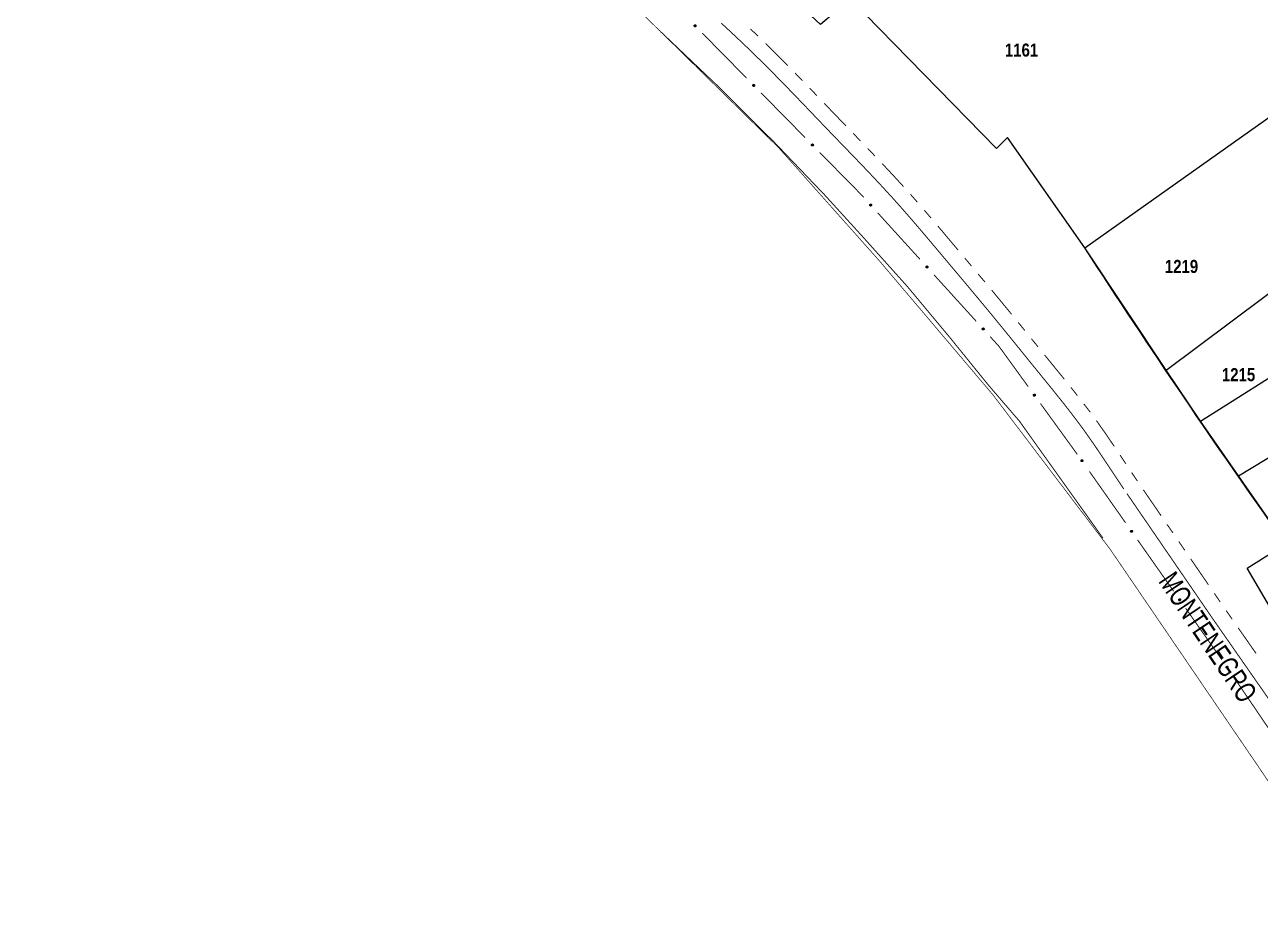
# Model space of a CAD drawing. Extents: x 203591 to 208218, y 4854879 to 4857795.
# Drawn here: x 204251.3 to 204487.6, y 4855415.9 to 4855585.4 of the extents above; entities that cross this region are included whole.
import ezdxf
from ezdxf.enums import TextEntityAlignment as Align

# ---------------------------------------------------------------- set-up
doc = ezdxf.new("R2010")
doc.units = 0
doc.header["$LTSCALE"] = 1.5
doc.header["$MEASUREMENT"] = 0
doc.linetypes.add('TRACO_05', pattern=[11, 7, -1, 0.5, -1, 0.5, -1])
for name, color, linetype in [('CD-MALHA-LOTES', 40, 'CONTINUOUS'), ('HD-VALAS-DRENOS', 170, 'CONTINUOUS'), ('LM-LIM-SETOR-FISCAL', 7, 'CONTINUOUS'), ('RU-QUADRAS', 210, 'CONTINUOUS'), ('SV-EIXO-ROD-ESTR', 7, 'CONTINUOUS'), ('SV-FX-DOM-FED', 20, 'CONTINUOUS'), ('SV-ROD-ESTADUAIS', 20, 'CONTINUOUS'), ('SV-TXT-ROD-EST', 20, 'CONTINUOUS'), ('Th_NmrPorta', 7, 'CONTINUOUS')]:
    doc.layers.add(name, color=color, linetype=linetype)
doc.styles.add('ARIAL', font='ARIAL.TTF')
doc.styles.get("Standard").update_dxf_attribs({"font": 'swisscbo.ttf'})
doc.linetypes.add('Limite', pattern='A,20,-3,[130,ltypeshp.shx,S=6.35,R=0,X=0,Y=0],-3,20', length=46)

msp = doc.modelspace()

# ---------------------------------------------------------------- linework, layer by layer
at = {"layer": 'CD-MALHA-LOTES', "linetype": 'Continuous', "flags": 128}
for points in [[(204454.05, 4855542.74), (204525.15, 4855593.13)], [(204454.05, 4855542.74), (204439.3, 4855563.81), (204437.19, 4855561.7), (204409.28, 4855590.32)], [(204469.63, 4855519.36), (204507.23, 4855547.44)], [(204469.63, 4855519.36), (204454.05, 4855542.74)], [(204476.17, 4855509.55), (204515.32, 4855534.31)], [(204483.44, 4855499.12), (204522.38, 4855522.66)], [(204476.17, 4855509.55), (204469.63, 4855519.36)], [(204483.44, 4855499.12), (204476.17, 4855509.55)], [(204492.52, 4855486.1), (204483.44, 4855499.12)], [(204491.62, 4855470.4), (204485.12, 4855481.46), (204492.52, 4855486.1)]]:
    msp.add_lwpolyline(points, dxfattribs=at)
at = {"layer": 'HD-VALAS-DRENOS', "linetype": 'TRACO_05', "const_width": 0.18, "flags": 128}
msp.add_lwpolyline([(204457.54, 4855487.21), (204441.55, 4855509.6), (204435.62, 4855516.48), (204428.13, 4855525.73), (204420.11, 4855535.34), (204411.52, 4855544.91), (204404.27, 4855552.86), (204394.73, 4855562.84), (204384.02, 4855573.5), (204373.14, 4855583.85), (204372.912828, 4855584.054326)], dxfattribs=at)
at = {"layer": 'LM-LIM-SETOR-FISCAL', "linetype": 'Limite', "ltscale": 0.1, "const_width": 0.13, "flags": 128}
msp.add_lwpolyline([(205796.415, 4856248.315), (205682.51, 4856182.65), (205659.3, 4856170.51), (205621.44, 4856158.01), (205507.35, 4856123.37), (205407.36, 4856092.31), (205394.74, 4856089.5), (205362.25, 4856082.61), (205354.69, 4856080.34), (205337.55, 4856076.77), (205289.87, 4856073.56), (205229.36, 4856070.3), (205219.27, 4856069.56), (205147.92, 4856065.7), (205113.32, 4856064.4), (205090.92, 4856063.16), (205009.9, 4856058.92), (204851.88, 4856050.7), (204687.08, 4856042.13), (204637.14, 4856038.78), (204603.03, 4856036.66), (204553.89, 4856035.32), (204520.66, 4856035.13), (204502.57, 4856037.61), (204484.57, 4856041.23), (204412.67, 4856060.75), (204330.68, 4856083.79), (204299.16, 4856093.11), (204270.41, 4856101.78), (204253.26, 4856107.22), (204244.69, 4856110.17), (204218.41, 4856111.79), (204202.69, 4856112.17), (204189.55, 4856111.98), (204142.89, 4856109.12), (204035.38, 4856102.27), (203993.42, 4856098.93), (203985.94, 4856098.57), (203969, 4856097.51), (203907.01, 4856092.75), (203828.45, 4856087.6), (203806.83, 4856085.89), (203745.43, 4856081.58), (203724.99, 4856080.15), (203677.22, 4856076.56), (203633.71, 4856071.22), (203591.04, 4856063.51), (203660.37, 4856023.03), (203705.27, 4855996.41), (203743.77, 4855973.31), (203818.31, 4855928.72), (203887.09, 4855887.86), (203952.66, 4855848.85), (204025, 4855805.96), (204088.2, 4855766.95), (204107.49, 4855755.62), (204177.8, 4855715.26), (204283.05, 4855651.55), (204316.3, 4855629.3), (204344.05, 4855608.74), (204359.413431, 4855596.133587), (204366.73, 4855590.13), (204395.58, 4855561.78), (204414.87, 4855540.12), (204436.53, 4855514.57), (204458.95, 4855485.04), (204486.36, 4855444.86), (204505.82, 4855416.26), (204534.16, 4855377.59), (204568.85, 4855328.27), (204604.98, 4855276.24), (204637.1, 4855229.79), (204661.77, 4855193.9), (204679.77, 4855167.91), (204703.32, 4855133.45), (204736.81, 4855084.64), (204752.67, 4855062.31), (204783.23, 4855019.37), (204803.12, 4854991.18), (204834.249649, 4854948.199642), (204845.64, 4854959.83), (204876.75, 4854964.71), (204914.35, 4854970.84), (204996.87, 4854983.31), (205090.66, 4854997.71), (205105.98, 4854999.94), (205187.94, 4855012.05), (205245.94, 4855021.11), (205272.68, 4855025.85), (205289.82, 4855028.52), (205353.63, 4855038.1), (205379.87, 4855044.32), (205380.17, 4855053.59), (205399.55, 4855054.95), (205426.54, 4855056.03), (205437.99, 4855056.62), (205499.63, 4855060.67), (205539.31, 4855063.19), (205567.09, 4855064.98), (205582.41, 4855066.09), (205635.91, 4855070), (205692.95, 4855073.42), (205739.37, 4855076.32), (205755.85, 4855076.88), (205779.09, 4855078.91), (205796.39, 4855080.33), (205832.27, 4855082.2), (205855.36, 4855083.58), (205884.96, 4855084.97), (205904.85, 4855085.43), (205945.85, 4855088.06), (205975.45, 4855089.94), (205990.04, 4855090.61), (206010.45, 4855091.62), (206021.42, 4855091.93), (206022.38, 4855094.63), (206023.19, 4855099.07), (206023.73, 4855105.32), (206023.73, 4855114.57), (206023.61, 4855122.77), (206023.73, 4855128.91), (206023.31, 4855148.74), (206059.09, 4855155.08), (206090.43, 4855139.24), (206138.56, 4855111.07), (206178.75, 4855088.19), (206206.79, 4855072.52), (206222.46, 4855062.86), (206230.38, 4855057.64), (206237.19, 4855052.51), (206245.02, 4855046.96), (206277.61, 4855028.92), (206315.11, 4855009.06), (206322.43, 4855004.94), (206334.61, 4854998.15), (206344.05, 4854991.94), (206370.01, 4854978.16), (206377.13, 4854974.52), (206383.62, 4854970.88), (206391.86, 4854965.97), (206400.96, 4854960.99), (206409.67, 4854956.24), (206418.06, 4854951.81), (206428.03, 4854946.58), (206436.74, 4854941.99), (206446.39, 4854936.45), (206454.94, 4854931.86), (206463.33, 4854927.27), (206473.94, 4854921.41), (206483.44, 4854916.66), (206493.49, 4854911.28), (206502.2, 4854906.53), (206509.16, 4854902.73), (206517.55, 4854899.17), (206528.48, 4854896), (206549.69, 4854889.67), (206564.41, 4854883.97), (206567.2, 4854879.08), (206570.83, 4854883.26), (206576.05, 4854891.17), (206582.86, 4854902.57), (206588.24, 4854910.17), (206594.1, 4854919.67), (206601.38, 4854929.09), (206611.99, 4854937.95), (206625.76, 4854949.98), (206640.32, 4854965.18), (206646.34, 4854973.73), (206650.93, 4854980.7), (206656.31, 4854989.4), (206659.8, 4854993.84), (206666.37, 4855000.56), (206674.91, 4855008.32), (206682.51, 4855016.24), (206687.1, 4855021.3), (206689.8, 4855026.21), (206695.97, 4855035.87), (206702.46, 4855046.95), (206709.74, 4855060.01), (206715.44, 4855068.88), (206721.77, 4855075.21), (206727.79, 4855082.65), (206732.22, 4855088.66), (206736.5, 4855097.05), (206739.58, 4855106.79), (206740.85, 4855116.29), (206741.17, 4855125.63), (206741.64, 4855134.02), (206741.17, 4855142.09), (206742.12, 4855150.72), (206742.75, 4855160.06), (206742.43, 4855173.36), (206743.07, 4855183.81), (206745.76, 4855192.36), (206748.45, 4855197.74), (206758.11, 4855205.5), (206768.24, 4855208.82), (206775.2, 4855210.56), (206778.84, 4855212.3), (206783.44, 4855216.26), (206786.6, 4855221.64), (206789.29, 4855225.29), (206792.14, 4855229.4), (206795.63, 4855232.73), (206801.01, 4855234.47), (206808.45, 4855236.21), (206816.52, 4855237.63), (206822.22, 4855240.17), (206827.6, 4855242.54), (206831.4, 4855244.28), (206836.63, 4855244.44), (206839.95, 4855243.97), (206842.19, 4855243.65), (206845.62, 4855240.46), (206849.62, 4855235.99), (206854.58, 4855232.12), (206859.64, 4855229.78), (206864.76, 4855227.39), (206870.2, 4855225.04), (206874.73, 4855222.3), (206878.92, 4855219.29), (206882.98, 4855215.83), (206887.98, 4855212.7), (206893.95, 4855209.85), (206900.29, 4855207.85), (206907.15, 4855206.19), (206913.73, 4855205.04), (206920.81, 4855203.6), (206927.56, 4855201.94), (206933.6, 4855200.48), (206939.89, 4855199.17), (206945.67, 4855197.5), (206951.88, 4855196.77), (206955.646692, 4855197.169441), (206957.306662, 4855197.34315), (206961.862616, 4855199.664984), (206966.527907, 4855198.429918), (206972.051755, 4855197.762708), (206977.408644, 4855196.392723), (206983.226231, 4855195.866614), (206988.517313, 4855195.575902), (206994.381656, 4855194.986132), (206999.439545, 4855194.39722), (207005.614593, 4855193.621657), (207012.363297, 4855193.601324), (207017.572169, 4855195.36525), (207023.03395, 4855199.405412), (207027.732957, 4855202.047994), (207032.274552, 4855204.906141), (207036.833943, 4855207.976499), (207041.709791, 4855210.664404), (207047.645836, 4855212.460922), (207053.627362, 4855214.050921), (207060.025663, 4855216.416757), (207065.622577, 4855219.182648), (207071.297192, 4855222.28006), (207076.000549, 4855226.442043), (207079.81713, 4855231.025691), (207081.103271, 4855236.760794), (207082.59759, 4855241.307754), (207088.023389, 4855243.939561), (207090.578395, 4855249.590665), (207089.808985, 4855256.17649), (207088.296416, 4855261.394437), (207091.682817, 4855264.782116), (207096.437455, 4855266.14688), (207101.10609, 4855269.633922), (207105.023599, 4855274.180832), (207109.741577, 4855275.556417), (207115.560457, 4855275.105675), (207120.834136, 4855274.222138), (207125.843848, 4855273.366924), (207131.736831, 4855271.630579), (207137.125757, 4855270.101991), (207140.28442, 4855270.079902), (207149.515925, 4855272.920652), (207159.750695, 4855279.150512), (207168.205506, 4855287.160332), (207178.440276, 4855293.835183), (207190.455007, 4855299.175063), (207198.909818, 4855306.294903), (207210.479558, 4855312.524764), (207226.054209, 4855320.312089), (207238.95892, 4855331.88183), (207248.7487, 4855350.571411), (207250.973651, 4855379.940753), (207256.758521, 4855404.860194), (207263.433371, 4855423.994765), (207271.888182, 4855446.689256), (207282.567942, 4855472.943668), (207294.805168, 4855494.970674), (207326.84445, 4855524.340016), (207365.558582, 4855558.159258), (207387.072345, 4855586.866424), (207407.157013, 4855615.155159), (207422.962295, 4855638.924947), (207434.532036, 4855666.069339), (207438.091956, 4855689.65381), (207436.311996, 4855734.152813), (207437.646966, 4855776.64936), (207435.867006, 4855804.683732), (207437.201976, 4855838.502973), (207442.986846, 4855862.087445), (207450.106687, 4855888.786846), (207460.341457, 4855908.811397), (207484.893222, 4855935.842551), (207514.888754, 4855951.474025), (207555.868566, 4855955.698748), (207618.394465, 4855944.291996), (207657.684388, 4855935.842551), (207679.230475, 4855930.772883), (207701.081061, 4855927.500978), (207727.335472, 4855933.285849), (207757.594794, 4855943.075629), (207797.198906, 4855948.41551), (207840.362939, 4855943.520619), (207880.857031, 4855931.060899), (207908.46854, 4855922.081144), (207928.081857, 4855916.750273), (207978.978222, 4855907.32502), (207988.919986, 4855905.773418), (208022.363859, 4855902.136547), (208058.853041, 4855901.246567), (208090.002343, 4855903.026527), (208114.955167, 4855908.683361), (208130.682304, 4855913.813432), (208161.847626, 4855928.407512), (208188.891822, 4855948.61949), (208218.286591, 4855981.057933), (208187.445907, 4855991.449903), (208165.321069, 4856010.222493), (208159.224361, 4856022.94), (208156.58974, 4856039.12589), (208148.685879, 4856065.472094), (208141.72335, 4856085.385589), (208131.121743, 4856100.600365), (208114.978287, 4856123.563692), (208106.091421, 4856139.449948), (208093.205298, 4856162.116022), (208084.73682, 4856199.326829), (208076.797221, 4856229.27502), (208073.616124, 4856257.1496), (208067.838157, 4856284.431712), (208065.021572, 4856320.096316), (208063.518292, 4856367.226456), (208062.416051, 4856397.165935), (208051.054374, 4856419.94066), (208041.168955, 4856425.250761), (208034.147983, 4856457.455812), (208021.67975, 4856492.348298), (208031.159526, 4856541.689942), (208020.976111, 4856586.808408), (208019.467809, 4856600.268866), (208028.327718, 4856624.553543), (208027.926294, 4856671.90573), (208026.162133, 4856750.628679), (208030.440265, 4856795.701991), (208034.406877, 4856848.418794), (208036.125381, 4856871.257936), (208022.299519, 4856927.922659), (208010.560024, 4856953.886397), (208008.303255, 4856989.771934), (207999.795743, 4857038.357717), (207992.204293, 4857055.360826), (207973.187812, 4857100.767903), (207964.482023, 4857136.653753), (207955.32649, 4857174.790688), (207947.06, 4857205.66), (207936.24, 4857242.09), (207927.67, 4857273.58), (207918.98, 4857320.37), (207891.61, 4857379.79), (207864.78, 4857442.58), (207832.53, 4857508.13), (207814.62, 4857556.12), (207809.96, 4857575.68), (207785.03, 4857617.04), (207772.89, 4857638.07), (207748.63, 4857685.56), (207726.14, 4857726.05), (207670.54, 4857791.94), (207637.716929, 4857752.579866), (207327.499503, 4857249.046871), (207320.676618, 4857251.493261), (207314.080136, 4857253.877844), (207301.63279, 4857226.347664), (207278.712679, 4857178.433894), (207276.5774, 4857174.787641), (207262.892453, 4857152.57806), (207252.462304, 4857134.399802), (207240.885989, 4857115.917861), (207229.906692, 4857098.269253), (207214.91377, 4857077.033986), (207202.397592, 4857060.643753), (207187.795384, 4857042.763498), (207183.851205, 4857038.068132), (207172.84771, 4857025.964287), (207149.87276, 4857002.228535), (207122.979462, 4856978.24558), (207115.279823, 4856971.792429), (207096.554824, 4856956.721089), (207093.179038, 4856954.256239), (207063.969674, 4856931.265115), (207039.009706, 4856911.05036), (207002.55255, 4856880.952023), (206995.622513, 4856875.427191), (206955.697742, 4856843.197587), (206925.76, 4856819.17), (206889.95, 4856790.29), (206863.87, 4856769.12), (206847.05, 4856755.62), (206812.934473, 4856729.478313), (206791.2, 4856713), (206771.48, 4856697.98), (206751.62, 4856684.07), (206724.81, 4856665.42), (206695.34, 4856644.45), (206670.42, 4856628.03), (206663.08, 4856623.07), (206633.21, 4856602.21), (206600.85, 4856580.16), (206591.4, 4856573.83), (206573.31, 4856561.53), (206563.13, 4856555.38), (206553.22, 4856549.54), (206544.9, 4856545.03), (206536.19, 4856541.04), (206524.84, 4856536.19), (206513.22, 4856531.58), (206498.3, 4856526.31), (206481.81, 4856521.39), (206460.98, 4856515.61), (206436.55, 4856509.25), (206404.85, 4856501.32), (206376.503498, 4856494.172169), (206338.854515, 4856484.264542), (206332.61, 4856481.61), (206321.41, 4856478.45), (206309.98, 4856474.91), (206297.27, 4856470.73), (206283.09, 4856465.93), (206265.98, 4856460.4), (206237.37, 4856450.17), (206227.79, 4856446.64), (206207.64, 4856438.98), (206187.88, 4856431.02), (206170.1, 4856423.58), (206145.59, 4856412.49), (206123.09, 4856402.3), (206095.56, 4856389.84), (206084.72388, 4856385.188271), (206064.4, 4856375.95), (206043.92, 4856366.69), (206002.95, 4856348.23), (205973.98, 4856334.81), (205918.83, 4856309.59), (205889.94, 4856296.39), (205871.28, 4856287.81), (205863.09, 4856283.51), (205834.67, 4856269.04), (205796.415, 4856248.315)], dxfattribs=at)
at = {"layer": 'RU-QUADRAS', "color": 6, "linetype": 'Continuous'}
msp.add_lwpolyline([(204491.62, 4855470.4), (204485.12, 4855481.46), (204492.52, 4855486.1, -0.010500238), (204454.05, 4855542.74), (204439.3, 4855563.81), (204437.19, 4855561.7), (204409.28, 4855590.32), (204403.48, 4855585.4), (204362.14, 4855624.03), (204357.39, 4855619.11), (204322.46, 4855650.71), (204310.34, 4855660.2), (204335.62, 4855709.18), (204334.39, 4855715.33), (204456.15, 4855729.02), (204460.54, 4855709.88), (204472.13, 4855680.56), (204525.15, 4855593.13, -0.0253272203)], format="xyb", dxfattribs=at)
at = {"layer": 'SV-EIXO-ROD-ESTR', "flags": 128}
for points in [[(204379.539814, 4855584.989656), (204379.490907, 4855584.989343), (204379.448809, 4855584.999075), (204379.416034, 4855585.017298), (204379.391271, 4855585.040953), (204379.368662, 4855585.068007), (204379.351885, 4855585.100311), (204379.341207, 4855585.140291), (204379.340549, 4855585.189349), (204379.353353, 4855585.231819), (204379.369499, 4855585.264907), (204379.392679, 4855585.292149), (204379.419328, 4855585.313672), (204379.45346, 4855585.329989), (204379.494081, 4855585.340415), (204379.543428, 4855585.339882), (204379.584633, 4855585.330058), (204379.615872, 4855585.3116), (204379.643112, 4855585.288124), (204379.665863, 4855585.260227), (204379.682148, 4855585.228421), (204379.692571, 4855585.187504), (204379.691401, 4855585.138806), (204379.682072, 4855585.097596), (204379.664057, 4855585.066106), (204379.64034, 4855585.039809), (204379.613482, 4855585.016803), (204379.58171, 4855584.998586), (204379.539814, 4855584.989656)], [(204390.76524, 4855573.588348), (204390.716332, 4855573.588035), (204390.674235, 4855573.597767), (204390.64146, 4855573.61599), (204390.616696, 4855573.639645), (204390.594087, 4855573.666699), (204390.577311, 4855573.699004), (204390.566633, 4855573.738983), (204390.565975, 4855573.788041), (204390.578779, 4855573.830511), (204390.594925, 4855573.863599), (204390.618104, 4855573.890841), (204390.644753, 4855573.912364), (204390.678886, 4855573.928681), (204390.719507, 4855573.939107), (204390.768853, 4855573.938575), (204390.810059, 4855573.92875), (204390.841298, 4855573.910292), (204390.868538, 4855573.886816), (204390.891288, 4855573.85892), (204390.907574, 4855573.827114), (204390.917997, 4855573.786196), (204390.916826, 4855573.737498), (204390.907497, 4855573.696288), (204390.889482, 4855573.664799), (204390.865766, 4855573.638501), (204390.838907, 4855573.615495), (204390.807136, 4855573.597279), (204390.76524, 4855573.588348)], [(204401.990665, 4855562.18704), (204401.941758, 4855562.186727), (204401.89966, 4855562.196459), (204401.866885, 4855562.214682), (204401.842122, 4855562.238337), (204401.819513, 4855562.265391), (204401.802736, 4855562.297696), (204401.792058, 4855562.337675), (204401.7914, 4855562.386733), (204401.804204, 4855562.429203), (204401.82035, 4855562.462291), (204401.84353, 4855562.489534), (204401.870179, 4855562.511056), (204401.904312, 4855562.527373), (204401.944932, 4855562.537799), (204401.994279, 4855562.537267), (204402.035484, 4855562.527443), (204402.066723, 4855562.508984), (204402.093963, 4855562.485508), (204402.116714, 4855562.457612), (204402.132999, 4855562.425806), (204402.143423, 4855562.384888), (204402.142252, 4855562.33619), (204402.132923, 4855562.294981), (204402.114908, 4855562.263491), (204402.091192, 4855562.237193), (204402.064333, 4855562.214187), (204402.032561, 4855562.195971), (204401.990665, 4855562.18704)], [(204413.126957, 4855550.707497), (204413.078077, 4855550.709145), (204413.036403, 4855550.720556), (204413.004384, 4855550.740078), (204412.980589, 4855550.764706), (204412.959082, 4855550.792644), (204412.943614, 4855550.825595), (204412.934546, 4855550.86597), (204412.935855, 4855550.915015), (204412.95035, 4855550.956938), (204412.967809, 4855550.989353), (204412.992062, 4855551.015644), (204413.019552, 4855551.036082), (204413.054311, 4855551.051018), (204413.095317, 4855551.059807), (204413.144602, 4855551.057298), (204413.185381, 4855551.04583), (204413.215855, 4855551.026135), (204413.242133, 4855551.001586), (204413.263747, 4855550.9728), (204413.278745, 4855550.940367), (204413.28752, 4855550.899065), (204413.284399, 4855550.850453), (204413.273426, 4855550.80965), (204413.254164, 4855550.778908), (204413.229413, 4855550.753582), (204413.201653, 4855550.73167), (204413.169178, 4855550.714742), (204413.126957, 4855550.707497)], [(204423.886481, 4855538.86551), (204423.8376, 4855538.867158), (204423.795926, 4855538.878569), (204423.763908, 4855538.898091), (204423.740112, 4855538.922719), (204423.718606, 4855538.950657), (204423.703137, 4855538.983608), (204423.69407, 4855539.023983), (204423.695378, 4855539.073028), (204423.709874, 4855539.114951), (204423.727333, 4855539.147366), (204423.751585, 4855539.173657), (204423.779076, 4855539.194095), (204423.813835, 4855539.209031), (204423.854841, 4855539.21782), (204423.904126, 4855539.215311), (204423.944905, 4855539.203843), (204423.975379, 4855539.184148), (204424.001656, 4855539.159599), (204424.023271, 4855539.130813), (204424.038269, 4855539.09838), (204424.047044, 4855539.057078), (204424.043923, 4855539.008466), (204424.03295, 4855538.967663), (204424.013687, 4855538.936921), (204423.988936, 4855538.911595), (204423.961177, 4855538.889683), (204423.928701, 4855538.872755), (204423.886481, 4855538.86551)], [(204434.646004, 4855527.023523), (204434.597124, 4855527.025171), (204434.55545, 4855527.036582), (204434.523431, 4855527.056104), (204434.499636, 4855527.080732), (204434.478129, 4855527.10867), (204434.462661, 4855527.141621), (204434.453593, 4855527.181996), (204434.454902, 4855527.231042), (204434.469397, 4855527.272964), (204434.486856, 4855527.305379), (204434.511109, 4855527.33167), (204434.538599, 4855527.352108), (204434.573358, 4855527.367044), (204434.614364, 4855527.375833), (204434.663649, 4855527.373324), (204434.704428, 4855527.361857), (204434.734902, 4855527.342161), (204434.76118, 4855527.317612), (204434.782794, 4855527.288827), (204434.797792, 4855527.256394), (204434.806567, 4855527.215091), (204434.803446, 4855527.166479), (204434.792473, 4855527.125677), (204434.773211, 4855527.094934), (204434.74846, 4855527.069608), (204434.7207, 4855527.047696), (204434.688225, 4855527.030768), (204434.646004, 4855527.023523)], [(204444.405188, 4855514.383956), (204444.356783, 4855514.390958), (204444.316614, 4855514.406874), (204444.286931, 4855514.429791), (204444.265982, 4855514.456882), (204444.247672, 4855514.487012), (204444.235913, 4855514.521462), (204444.231331, 4855514.562588), (204444.238014, 4855514.611194), (204444.257023, 4855514.651272), (204444.277935, 4855514.681575), (204444.304926, 4855514.705046), (204444.334493, 4855514.722343), (204444.370682, 4855514.733374), (204444.412404, 4855514.73761), (204444.461117, 4855514.729707), (204444.500391, 4855514.713833), (204444.528519, 4855514.690912), (204444.551944, 4855514.663627), (204444.570268, 4855514.632643), (204444.581616, 4855514.59876), (204444.585805, 4855514.556744), (204444.577368, 4855514.508769), (204444.561983, 4855514.469417), (204444.539463, 4855514.440974), (204444.512082, 4855514.418517), (204444.482086, 4855514.399785), (204444.447948, 4855514.386523), (204444.405188, 4855514.383956)], [(204453.505261, 4855501.83906), (204453.456856, 4855501.846062), (204453.416687, 4855501.861978), (204453.387004, 4855501.884895), (204453.366055, 4855501.911987), (204453.347745, 4855501.942116), (204453.335986, 4855501.976566), (204453.331404, 4855502.017692), (204453.338088, 4855502.066298), (204453.357096, 4855502.106376), (204453.378008, 4855502.136679), (204453.404999, 4855502.16015), (204453.434566, 4855502.177447), (204453.470755, 4855502.188478), (204453.512478, 4855502.192714), (204453.56119, 4855502.184811), (204453.600464, 4855502.168937), (204453.628592, 4855502.146016), (204453.652017, 4855502.118731), (204453.670341, 4855502.087748), (204453.681689, 4855502.053865), (204453.685878, 4855502.011849), (204453.677441, 4855501.963873), (204453.662056, 4855501.924521), (204453.639536, 4855501.896078), (204453.612155, 4855501.873621), (204453.582159, 4855501.854889), (204453.548021, 4855501.841627), (204453.505261, 4855501.83906)], [(204462.996665, 4855488.341681), (204462.948367, 4855488.349387), (204462.908434, 4855488.365887), (204462.879088, 4855488.389234), (204462.858536, 4855488.416628), (204462.840666, 4855488.447021), (204462.829411, 4855488.481638), (204462.825429, 4855488.522827), (204462.83282, 4855488.57133), (204462.852411, 4855488.611127), (204462.873761, 4855488.641122), (204462.901092, 4855488.664197), (204462.930908, 4855488.681062), (204462.967253, 4855488.691564), (204463.009033, 4855488.695192), (204463.057625, 4855488.68658), (204463.096664, 4855488.670136), (204463.124455, 4855488.646807), (204463.147479, 4855488.619184), (204463.165351, 4855488.587937), (204463.176204, 4855488.553892), (204463.17978, 4855488.511819), (204463.170645, 4855488.463972), (204463.154688, 4855488.424848), (204463.131756, 4855488.396736), (204463.104051, 4855488.374681), (204463.073785, 4855488.356388), (204463.039458, 4855488.343624), (204462.996665, 4855488.341681)], [(204472.201849, 4855475.254871), (204472.153552, 4855475.262578), (204472.113618, 4855475.279077), (204472.084273, 4855475.302425), (204472.063721, 4855475.329819), (204472.045851, 4855475.360212), (204472.034596, 4855475.394829), (204472.030614, 4855475.436018), (204472.038004, 4855475.484521), (204472.057595, 4855475.524318), (204472.078946, 4855475.554313), (204472.106276, 4855475.577388), (204472.136092, 4855475.594253), (204472.172438, 4855475.604755), (204472.214218, 4855475.608383), (204472.26281, 4855475.599771), (204472.301848, 4855475.583327), (204472.32964, 4855475.559998), (204472.352664, 4855475.532375), (204472.370536, 4855475.501128), (204472.381388, 4855475.467083), (204472.384965, 4855475.42501), (204472.37583, 4855475.377163), (204472.359873, 4855475.338039), (204472.336941, 4855475.309927), (204472.309236, 4855475.287872), (204472.27897, 4855475.269578), (204472.244642, 4855475.256815), (204472.201849, 4855475.254871)], [(204481.272625, 4855462.359148), (204481.224328, 4855462.366855), (204481.184394, 4855462.383354), (204481.155049, 4855462.406702), (204481.134497, 4855462.434095), (204481.116627, 4855462.464488), (204481.105372, 4855462.499106), (204481.10139, 4855462.540294), (204481.10878, 4855462.588797), (204481.128371, 4855462.628595), (204481.149722, 4855462.658589), (204481.177052, 4855462.681665), (204481.206868, 4855462.698529), (204481.243214, 4855462.709032), (204481.284994, 4855462.712659), (204481.333586, 4855462.704047), (204481.372624, 4855462.687603), (204481.400416, 4855462.664275), (204481.42344, 4855462.636652), (204481.441311, 4855462.605404), (204481.452164, 4855462.57136), (204481.455741, 4855462.529287), (204481.446606, 4855462.481439), (204481.430649, 4855462.442316), (204481.407717, 4855462.414204), (204481.380012, 4855462.392149), (204481.349746, 4855462.373855), (204481.315418, 4855462.361092), (204481.272625, 4855462.359148)]]:
    msp.add_lwpolyline(points, close=True, dxfattribs=at)
for points in [[(204379.58171, 4855584.998586), (204379.340549, 4855585.189349)], [(204379.539814, 4855584.989656), (204379.341207, 4855585.140291)], [(204379.561454, 4855584.995982), (204379.344691, 4855585.163628)], [(204379.594378, 4855585.011164), (204379.349853, 4855585.207008)], [(204379.490907, 4855584.989343), (204379.351885, 4855585.100311)], [(204379.513167, 4855584.990568), (204379.352035, 4855585.115327)], [(204379.613482, 4855585.016803), (204379.353353, 4855585.231819)], [(204379.623473, 4855585.030236), (204379.363646, 4855585.243567)], [(204379.466885, 4855584.994787), (204379.367187, 4855585.078543)], [(204379.448809, 4855584.999075), (204379.368662, 4855585.068007)], [(204379.64034, 4855585.039809), (204379.369499, 4855585.264907)], [(204379.650683, 4855585.055112), (204379.384185, 4855585.279108)], [(204379.664057, 4855585.066106), (204379.392679, 4855585.292149)], [(204379.671177, 4855585.084864), (204379.408478, 4855585.301112)], [(204379.682072, 4855585.097596), (204379.419328, 4855585.313672)], [(204379.685927, 4855585.12045), (204379.44046, 4855585.319196)], [(204379.691401, 4855585.138806), (204379.45346, 4855585.329989)], [(204379.688202, 4855585.164818), (204379.476271, 4855585.333391)], [(204379.692571, 4855585.187504), (204379.494081, 4855585.340415)], [(204379.681801, 4855585.210217), (204379.524528, 4855585.334946)], [(204379.682148, 4855585.228421), (204379.543428, 4855585.339882)], [(204379.670508, 4855585.246971), (204379.56888, 4855585.330742)], [(204379.665863, 4855585.260227), (204379.584633, 4855585.330058)], [(204390.807136, 4855573.597279), (204390.565975, 4855573.788041)], [(204390.76524, 4855573.588348), (204390.566633, 4855573.738983)], [(204390.786879, 4855573.594674), (204390.570117, 4855573.76232)], [(204390.819804, 4855573.609856), (204390.575279, 4855573.8057)], [(204390.716332, 4855573.588035), (204390.577311, 4855573.699004)], [(204390.738593, 4855573.58926), (204390.577461, 4855573.714019)], [(204390.838907, 4855573.615495), (204390.578779, 4855573.830511)], [(204390.848899, 4855573.628928), (204390.589071, 4855573.842259)], [(204390.692311, 4855573.593479), (204390.592613, 4855573.677235)], [(204390.674235, 4855573.597767), (204390.594087, 4855573.666699)], [(204390.865766, 4855573.638501), (204390.594925, 4855573.863599)], [(204390.876109, 4855573.653804), (204390.60961, 4855573.877801)], [(204390.889482, 4855573.664799), (204390.618104, 4855573.890841)], [(204390.896603, 4855573.683556), (204390.633904, 4855573.899804)], [(204390.907497, 4855573.696288), (204390.644753, 4855573.912364)], [(204390.911353, 4855573.719142), (204390.665886, 4855573.917889)], [(204390.916826, 4855573.737498), (204390.678886, 4855573.928681)], [(204390.913628, 4855573.76351), (204390.701697, 4855573.932084)], [(204390.917997, 4855573.786196), (204390.719507, 4855573.939107)], [(204390.907226, 4855573.80891), (204390.749954, 4855573.933638)], [(204390.907574, 4855573.827114), (204390.768853, 4855573.938575)], [(204390.895933, 4855573.845663), (204390.794306, 4855573.929434)], [(204390.891288, 4855573.85892), (204390.810059, 4855573.92875)], [(204402.032561, 4855562.195971), (204401.7914, 4855562.386733)], [(204401.990665, 4855562.18704), (204401.792058, 4855562.337675)], [(204402.012305, 4855562.193366), (204401.795542, 4855562.361013)], [(204402.045229, 4855562.208549), (204401.800704, 4855562.404393)], [(204401.941758, 4855562.186727), (204401.802736, 4855562.297696)], [(204401.964018, 4855562.187952), (204401.802886, 4855562.312711)], [(204402.064333, 4855562.214187), (204401.804204, 4855562.429203)], [(204402.074324, 4855562.22762), (204401.814497, 4855562.440951)], [(204401.917736, 4855562.192172), (204401.818038, 4855562.275927)], [(204401.89966, 4855562.196459), (204401.819513, 4855562.265391)], [(204402.091192, 4855562.237193), (204401.82035, 4855562.462291)], [(204402.101535, 4855562.252496), (204401.835036, 4855562.476493)], [(204402.114908, 4855562.263491), (204401.84353, 4855562.489534)], [(204402.122029, 4855562.282248), (204401.859329, 4855562.498496)], [(204402.132923, 4855562.294981), (204401.870179, 4855562.511056)], [(204402.136779, 4855562.317835), (204401.891311, 4855562.516581)], [(204402.142252, 4855562.33619), (204401.904312, 4855562.527373)], [(204402.139053, 4855562.362202), (204401.927122, 4855562.530776)], [(204402.143423, 4855562.384888), (204401.944932, 4855562.537799)], [(204402.132652, 4855562.407602), (204401.975379, 4855562.53233)], [(204402.132999, 4855562.425806), (204401.994279, 4855562.537267)], [(204402.121359, 4855562.444355), (204402.019732, 4855562.528126)], [(204402.116714, 4855562.457612), (204402.035484, 4855562.527443)], [(204413.169178, 4855550.714742), (204412.935855, 4855550.915015)], [(204413.148833, 4855550.712951), (204412.938963, 4855550.889149)], [(204413.182339, 4855550.726802), (204412.945859, 4855550.932288)], [(204413.201653, 4855550.73167), (204412.95035, 4855550.956938)], [(204413.212175, 4855550.744692), (204412.961105, 4855550.968264)], [(204413.229413, 4855550.753582), (204412.967809, 4855550.989353)], [(204413.240361, 4855550.768458), (204412.983052, 4855551.002954)], [(204413.254164, 4855550.778908), (204412.992062, 4855551.015644)], [(204413.26203, 4855550.797365), (204413.008208, 4855551.023966)], [(204413.273426, 4855550.80965), (204413.019552, 4855551.036082)], [(204413.278195, 4855550.832332), (204413.040889, 4855551.040755)], [(204413.284399, 4855550.850453), (204413.054311, 4855551.051018)], [(204413.282245, 4855550.876572), (204413.07724, 4855551.053503)], [(204413.28752, 4855550.899065), (204413.095317, 4855551.059807)], [(204413.277668, 4855550.922192), (204413.12552, 4855551.053123)], [(204413.278745, 4855550.940367), (204413.144602, 4855551.057298)], [(204413.267857, 4855550.959369), (204413.169669, 4855551.047145)], [(204413.263747, 4855550.9728), (204413.185381, 4855551.04583)], [(204413.126957, 4855550.707497), (204412.934546, 4855550.86597)], [(204413.078077, 4855550.709145), (204412.943614, 4855550.825595)], [(204413.100368, 4855550.709477), (204412.944365, 4855550.840592)], [(204413.054292, 4855550.715547), (204412.958031, 4855550.803231)], [(204413.036403, 4855550.720556), (204412.959082, 4855550.792644)], [(204423.928701, 4855538.872755), (204423.695378, 4855539.073028)], [(204423.941863, 4855538.884815), (204423.705382, 4855539.090301)], [(204423.961177, 4855538.889683), (204423.709874, 4855539.114951)], [(204423.971699, 4855538.902705), (204423.720629, 4855539.126277)], [(204423.988936, 4855538.911595), (204423.727333, 4855539.147366)], [(204423.999884, 4855538.926471), (204423.742575, 4855539.160967)], [(204424.013687, 4855538.936921), (204423.751585, 4855539.173657)], [(204424.021554, 4855538.955378), (204423.767731, 4855539.18198)], [(204424.03295, 4855538.967663), (204423.779076, 4855539.194095)], [(204424.037718, 4855538.990345), (204423.800412, 4855539.198768)], [(204424.043923, 4855539.008466), (204423.813835, 4855539.209031)], [(204424.041769, 4855539.034585), (204423.836764, 4855539.211516)], [(204424.047044, 4855539.057078), (204423.854841, 4855539.21782)], [(204424.037192, 4855539.080205), (204423.885044, 4855539.211136)], [(204424.038269, 4855539.09838), (204423.904126, 4855539.215311)], [(204424.027381, 4855539.117382), (204423.929192, 4855539.205158)], [(204424.023271, 4855539.130813), (204423.944905, 4855539.203843)], [(204423.886481, 4855538.86551), (204423.69407, 4855539.023983)], [(204423.908356, 4855538.870964), (204423.698486, 4855539.047162)], [(204423.8376, 4855538.867158), (204423.703137, 4855538.983608)], [(204423.859892, 4855538.86749), (204423.703888, 4855538.998605)], [(204423.813816, 4855538.87356), (204423.717555, 4855538.961244)], [(204423.795926, 4855538.878569), (204423.718606, 4855538.950657)], [(204434.7207, 4855527.047696), (204434.469397, 4855527.272964)], [(204434.731222, 4855527.060719), (204434.480152, 4855527.28429)], [(204434.74846, 4855527.069608), (204434.486856, 4855527.305379)], [(204434.759408, 4855527.084484), (204434.502099, 4855527.31898)], [(204434.773211, 4855527.094934), (204434.511109, 4855527.33167)], [(204434.781077, 4855527.113391), (204434.527255, 4855527.339993)], [(204434.792473, 4855527.125677), (204434.538599, 4855527.352108)], [(204434.797242, 4855527.148358), (204434.559936, 4855527.356781)], [(204434.803446, 4855527.166479), (204434.573358, 4855527.367044)], [(204434.801292, 4855527.192598), (204434.596287, 4855527.369529)], [(204434.806567, 4855527.215091), (204434.614364, 4855527.375833)], [(204434.796715, 4855527.238218), (204434.644567, 4855527.369149)], [(204434.797792, 4855527.256394), (204434.663649, 4855527.373324)], [(204434.786904, 4855527.275395), (204434.688715, 4855527.363171)], [(204434.782794, 4855527.288827), (204434.704428, 4855527.361857)], [(204434.646004, 4855527.023523), (204434.453593, 4855527.181996)], [(204434.688225, 4855527.030768), (204434.454902, 4855527.231042)], [(204434.66788, 4855527.028977), (204434.45801, 4855527.205175)], [(204434.597124, 4855527.025171), (204434.462661, 4855527.141621)], [(204434.619415, 4855527.025503), (204434.463412, 4855527.156618)], [(204434.701386, 4855527.042828), (204434.464906, 4855527.248314)], [(204434.573339, 4855527.031573), (204434.477078, 4855527.119257)], [(204434.55545, 4855527.036582), (204434.478129, 4855527.10867)], [(204444.405188, 4855514.383956), (204444.231331, 4855514.562588)], [(204444.356783, 4855514.390958), (204444.235913, 4855514.521462)], [(204444.447948, 4855514.386523), (204444.238014, 4855514.611194)], [(204444.42753, 4855514.386976), (204444.238265, 4855514.585142)], [(204444.378977, 4855514.388841), (204444.238305, 4855514.536286)], [(204444.316614, 4855514.406874), (204444.247672, 4855514.487012)], [(204444.333845, 4855514.399932), (204444.247789, 4855514.49765)], [(204444.462354, 4855514.397066), (204444.249854, 4855514.627263)], [(204444.482086, 4855514.399785), (204444.257023, 4855514.651272)], [(204444.493973, 4855514.411573), (204444.268957, 4855514.661349)], [(204444.512082, 4855514.418517), (204444.277935, 4855514.681575)], [(204444.524596, 4855514.432102), (204444.294578, 4855514.693421)], [(204444.539463, 4855514.440974), (204444.304926, 4855514.705046)], [(204444.549308, 4855514.458456), (204444.321888, 4855514.711546)], [(204444.561983, 4855514.469417), (204444.334493, 4855514.722343)], [(204444.569212, 4855514.491438), (204444.356214, 4855514.724646)], [(204444.577368, 4855514.508769), (204444.370682, 4855514.733374)], [(204444.578094, 4855514.534966), (204444.393745, 4855514.733328)], [(204444.585805, 4855514.556744), (204444.412404, 4855514.73761)], [(204444.578551, 4855514.580813), (204444.441692, 4855514.727651)], [(204444.581616, 4855514.59876), (204444.461117, 4855514.729707)], [(204444.572879, 4855514.618842), (204444.484917, 4855514.716864)], [(204444.570268, 4855514.632643), (204444.500391, 4855514.713833)], [(204453.505261, 4855501.83906), (204453.331404, 4855502.017692)], [(204453.456856, 4855501.846062), (204453.335986, 4855501.976566)], [(204453.548021, 4855501.841627), (204453.338088, 4855502.066298)], [(204453.527603, 4855501.84208), (204453.338338, 4855502.040247)], [(204453.47905, 4855501.843945), (204453.338379, 4855501.99139)], [(204453.416687, 4855501.861978), (204453.347745, 4855501.942116)], [(204453.433918, 4855501.855036), (204453.347862, 4855501.952754)], [(204453.562427, 4855501.85217), (204453.349927, 4855502.082368)], [(204453.582159, 4855501.854889), (204453.357096, 4855502.106376)], [(204453.594046, 4855501.866678), (204453.36903, 4855502.116454)], [(204453.612155, 4855501.873621), (204453.378008, 4855502.136679)], [(204453.62467, 4855501.887206), (204453.394651, 4855502.148525)], [(204453.639536, 4855501.896078), (204453.404999, 4855502.16015)], [(204453.649381, 4855501.91356), (204453.421961, 4855502.16665)], [(204453.662056, 4855501.924521), (204453.434566, 4855502.177447)], [(204453.669285, 4855501.946542), (204453.456287, 4855502.17975)], [(204453.677441, 4855501.963873), (204453.470755, 4855502.188478)], [(204453.678167, 4855501.990071), (204453.493818, 4855502.188432)], [(204453.685878, 4855502.011849), (204453.512478, 4855502.192714)], [(204453.678624, 4855502.035917), (204453.541765, 4855502.182755)], [(204453.681689, 4855502.053865), (204453.56119, 4855502.184811)], [(204453.672953, 4855502.073946), (204453.58499, 4855502.171968)], [(204453.670341, 4855502.087748), (204453.600464, 4855502.168937)], [(204462.996665, 4855488.341681), (204462.825429, 4855488.522827)], [(204462.948367, 4855488.349387), (204462.829411, 4855488.481638)], [(204462.970527, 4855488.346947), (204462.832019, 4855488.496426)], [(204463.019048, 4855488.344375), (204462.832691, 4855488.545278)], [(204463.039458, 4855488.343624), (204462.83282, 4855488.57133)], [(204462.908434, 4855488.365887), (204462.840666, 4855488.447021)], [(204462.925562, 4855488.358694), (204462.840939, 4855488.457656)], [(204463.054016, 4855488.353956), (204462.844892, 4855488.587226)], [(204463.073785, 4855488.356388), (204462.852411, 4855488.611127)], [(204463.085843, 4855488.368002), (204462.864489, 4855488.62103)], [(204463.104051, 4855488.374681), (204462.873761, 4855488.641122)], [(204463.116762, 4855488.388082), (204462.890575, 4855488.652725)], [(204463.131756, 4855488.396736), (204462.901092, 4855488.664197)], [(204463.141855, 4855488.414073), (204462.918146, 4855488.67045)], [(204463.154688, 4855488.424848), (204462.930908, 4855488.681062)], [(204463.162237, 4855488.446761), (204462.952659, 4855488.683048)], [(204463.170645, 4855488.463972), (204462.967253, 4855488.691564)], [(204463.171752, 4855488.490156), (204462.990313, 4855488.691182)], [(204463.17978, 4855488.511819), (204463.009033, 4855488.695192)], [(204463.172878, 4855488.535991), (204463.038172, 4855488.684808)], [(204463.176204, 4855488.553892), (204463.057625, 4855488.68658)], [(204463.167761, 4855488.574099), (204463.081236, 4855488.673392)], [(204463.165351, 4855488.587937), (204463.096664, 4855488.670136)], [(204472.201849, 4855475.254871), (204472.030614, 4855475.436018)], [(204472.153552, 4855475.262578), (204472.034596, 4855475.394829)], [(204472.175712, 4855475.260138), (204472.037204, 4855475.409617)], [(204472.224233, 4855475.257566), (204472.037875, 4855475.458469)], [(204472.244642, 4855475.256815), (204472.038004, 4855475.484521)], [(204472.113618, 4855475.279077), (204472.045851, 4855475.360212)], [(204472.130747, 4855475.271885), (204472.046123, 4855475.370847)], [(204472.2592, 4855475.267147), (204472.050077, 4855475.500417)], [(204472.27897, 4855475.269578), (204472.057595, 4855475.524318)], [(204472.291027, 4855475.281193), (204472.069674, 4855475.534221)], [(204472.309236, 4855475.287872), (204472.078946, 4855475.554313)], [(204472.321947, 4855475.301273), (204472.09576, 4855475.565915)], [(204472.336941, 4855475.309927), (204472.106276, 4855475.577388)], [(204472.347039, 4855475.327264), (204472.123331, 4855475.58364)], [(204472.359873, 4855475.338039), (204472.136092, 4855475.594253)], [(204472.367422, 4855475.359952), (204472.157844, 4855475.596239)], [(204472.37583, 4855475.377163), (204472.172438, 4855475.604755)], [(204472.376937, 4855475.403347), (204472.195498, 4855475.604373)], [(204472.384965, 4855475.42501), (204472.214218, 4855475.608383)], [(204472.378062, 4855475.449182), (204472.243357, 4855475.597998)], [(204472.381388, 4855475.467083), (204472.26281, 4855475.599771)], [(204472.372945, 4855475.487289), (204472.28642, 4855475.586582)], [(204472.370536, 4855475.501128), (204472.301848, 4855475.583327)], [(204481.272625, 4855462.359148), (204481.10139, 4855462.540294)], [(204481.224328, 4855462.366855), (204481.105372, 4855462.499106)], [(204481.246488, 4855462.364415), (204481.10798, 4855462.513893)], [(204481.295009, 4855462.361842), (204481.108651, 4855462.562746)], [(204481.315418, 4855462.361092), (204481.10878, 4855462.588797)], [(204481.184394, 4855462.383354), (204481.116627, 4855462.464488)], [(204481.201523, 4855462.376162), (204481.116899, 4855462.475124)], [(204481.329976, 4855462.371424), (204481.120852, 4855462.604693)], [(204481.349746, 4855462.373855), (204481.128371, 4855462.628595)], [(204481.361803, 4855462.385469), (204481.14045, 4855462.638497)], [(204481.380012, 4855462.392149), (204481.149722, 4855462.658589)], [(204481.392723, 4855462.405549), (204481.166536, 4855462.670192)], [(204481.407717, 4855462.414204), (204481.177052, 4855462.681665)], [(204481.417815, 4855462.431541), (204481.194107, 4855462.687917)], [(204481.430649, 4855462.442316), (204481.206868, 4855462.698529)], [(204481.438198, 4855462.464229), (204481.22862, 4855462.700516)], [(204481.446606, 4855462.481439), (204481.243214, 4855462.709032)], [(204481.447713, 4855462.507624), (204481.266274, 4855462.70865)], [(204481.455741, 4855462.529287), (204481.284994, 4855462.712659)], [(204481.448838, 4855462.553459), (204481.314133, 4855462.702275)], [(204481.452164, 4855462.57136), (204481.333586, 4855462.704047)], [(204481.443721, 4855462.591566), (204481.357196, 4855462.690859)], [(204481.441311, 4855462.605404), (204481.372624, 4855462.687603)]]:
    msp.add_lwpolyline(points, dxfattribs=at)
at = {"layer": 'SV-EIXO-ROD-ESTR', "const_width": 0.18, "flags": 128}
for points in [[(204389.339698, 4855575.193127), (204380.920629, 4855583.744108)], [(204400.565124, 4855563.791819), (204392.146055, 4855572.3428)], [(204411.22, 4855552.97), (204403.37148, 4855560.941492)], [(204411.766869, 4855552.368113), (204411.22, 4855552.97)], [(204422.526393, 4855540.526126), (204414.45675, 4855549.407616)], [(204433.285916, 4855528.684139), (204425.216274, 4855537.565629)], [(204437.66, 4855523.87), (204435.975797, 4855525.723642)], [(204437.950947, 4855523.468916), (204437.66, 4855523.87)], [(204443.235567, 4855516.183809), (204437.950947, 4855523.468916)], [(204452.630447, 4855503.232507), (204445.584287, 4855512.945983)], [(204461.853391, 4855490.158384), (204454.949503, 4855499.973491)], [(204471.058576, 4855477.071574), (204464.154687, 4855486.886681)], [(204480.263761, 4855463.984765), (204473.359872, 4855473.799872)], [(204489.274751, 4855450.763754), (204482.534583, 4855460.692003)]]:
    msp.add_lwpolyline(points, dxfattribs=at)
at = {"layer": 'SV-FX-DOM-FED', "const_width": 0.18, "flags": 128}
for points in [[(204390.125476, 4855584.550816), (204390.850317, 4855583.861899)], [(204390.850317, 4855583.861899), (204390.927763, 4855583.788292)], [(204390.927763, 4855583.788292), (204391.571868, 4855583.16954)], [(204393.009063, 4855581.778696), (204393.086058, 4855581.703944)], [(204393.086058, 4855581.703944), (204393.723272, 4855581.078765)], [(204393.723272, 4855581.078765), (204394.15689, 4855580.653335)], [(204394.15689, 4855580.653335), (204395.145807, 4855579.672931)], [(204395.145807, 4855579.672931), (204395.222175, 4855579.597221)], [(204395.222175, 4855579.597221), (204396.558317, 4855578.257018)], [(204396.558317, 4855578.257018), (204396.588238, 4855578.227007)], [(204396.588238, 4855578.227007), (204397.259433, 4855577.543972)], [(204398.661229, 4855576.117449), (204398.690749, 4855576.087408)], [(204398.690749, 4855576.087408), (204400.05377, 4855574.681891)], [(204401.443265, 4855573.24339), (204402.829664, 4855571.801898)], [(204404.213803, 4855570.358236), (204404.905732, 4855569.636271)], [(204404.905732, 4855569.636271), (204404.934904, 4855569.605833)], [(204404.934904, 4855569.605833), (204405.597944, 4855568.914577)], [(204405.597944, 4855568.914577), (204405.973403, 4855568.52314)], [(204405.973403, 4855568.52314), (204406.983474, 4855567.47225)], [(204406.983474, 4855567.47225), (204407.013067, 4855567.441461)], [(204407.013067, 4855567.441461), (204407.677518, 4855566.752317)], [(204407.677518, 4855566.752317), (204408.171503, 4855566.239975)], [(204408.171503, 4855566.239975), (204408.371836, 4855566.032649)], [(204409.761752, 4855564.594549), (204410.257072, 4855564.08224)], [(204410.257072, 4855564.08224), (204411.151536, 4855563.15632)], [(204412.539271, 4855561.716116), (204413.231916, 4855560.994837)], [(204413.231916, 4855560.994837), (204413.379939, 4855560.840695)], [(204413.379939, 4855560.840695), (204413.92311, 4855560.272169)], [(204415.30167, 4855558.823183), (204415.448945, 4855558.668022)], [(204415.448945, 4855558.668022), (204417.354164, 4855556.635205)], [(204417.354164, 4855556.635205), (204417.50023, 4855556.479357)], [(204417.50023, 4855556.479357), (204419.383595, 4855554.425829)], [(204420.718653, 4855552.936682), (204421.306421, 4855552.279296)], [(204421.306421, 4855552.279296), (204422.04156, 4855551.436758)], [(204423.355604, 4855549.929022), (204424.656072, 4855548.409554)], [(204425.952302, 4855546.886477), (204426.199071, 4855546.59523)], [(204426.199071, 4855546.59523), (204426.597729, 4855546.122656)], [(204426.597729, 4855546.122656), (204427.166478, 4855545.448453)], [(204427.166478, 4855545.448453), (204427.886226, 4855544.593024)], [(204427.886226, 4855544.593024), (204428.132434, 4855544.300403)], [(204428.132434, 4855544.300403), (204428.529843, 4855543.827676)], [(204428.529843, 4855543.827676), (204429.097904, 4855543.151958)], [(204429.097904, 4855543.151958), (204429.817085, 4855542.296987)], [(204431.104748, 4855540.766653), (204431.748511, 4855540.001428)], [(204431.748511, 4855540.001428), (204432.047486, 4855539.646046)], [(204432.047486, 4855539.646046), (204432.392089, 4855539.236048)], [(204433.678312, 4855537.704503), (204433.97693, 4855537.348661)], [(204433.97693, 4855537.348661), (204434.961856, 4855536.170712)], [(204436.243342, 4855534.635205), (204437.520948, 4855533.096464)], [(204437.520948, 4855533.096464), (204437.817321, 4855532.739515)], [(204437.817321, 4855532.739515), (204438.793738, 4855531.553741)], [(204438.793738, 4855531.553741), (204439.322482, 4855530.911626)], [(204439.322482, 4855530.911626), (204440.061691, 4855530.007041)], [(204441.326876, 4855528.458072), (204442.588156, 4855526.905921)], [(204443.848354, 4855525.352892), (204444.478068, 4855524.576065)], [(204444.478068, 4855524.576065), (204445.001273, 4855523.930631)], [(204445.001273, 4855523.930631), (204445.107793, 4855523.799247)], [(204446.367643, 4855522.245935), (204446.891744, 4855521.600257)], [(204446.891744, 4855521.600257), (204448.2605, 4855519.91847)], [(204448.2605, 4855519.91847), (204448.587825, 4855519.516287)], [(204448.587825, 4855519.516287), (204449.523053, 4855518.367355)], [(204449.523053, 4855518.367355), (204449.535374, 4855518.352218)], [(204449.535374, 4855518.352218), (204450.152934, 4855517.590663)], [(204451.408708, 4855516.034057), (204451.422004, 4855516.017546)], [(204451.422004, 4855516.017546), (204452.0321, 4855515.252148)], [(204452.0321, 4855515.252148), (204452.357266, 4855514.84421)], [(204452.357266, 4855514.84421), (204452.652956, 4855514.46823)], [(204453.879303, 4855512.888387), (204455.095194, 4855511.300429)], [(204456.281463, 4855509.690227), (204456.37, 4855509.57)], [(204456.37, 4855509.57), (204458.011772, 4855507.239545)], [(204458.011772, 4855507.239545), (204458.096911, 4855507.118693)], [(204458.096911, 4855507.118693), (204459.697369, 4855504.757887)], [(204460.806888, 4855503.093872), (204461.359617, 4855502.260511)], [(204461.359617, 4855502.260511), (204461.441729, 4855502.13671)], [(204461.441729, 4855502.13671), (204461.912335, 4855501.427142)], [(204463.020266, 4855499.762064), (204463.103261, 4855499.637528)], [(204463.103261, 4855499.637528), (204463.577985, 4855498.932036)], [(204463.577985, 4855498.932036), (204463.940851, 4855498.392779)], [(204463.940851, 4855498.392779), (204464.137934, 4855498.103513)], [(204465.26703, 4855496.452716), (204468.660323, 4855491.504427)], [(204469.79142, 4855489.854997), (204470.922518, 4855488.205567)], [(204472.053615, 4855486.556138), (204473.184713, 4855484.906708)], [(204474.31581, 4855483.257278), (204477.709103, 4855478.308989)], [(204478.8402, 4855476.659559), (204479.971298, 4855475.01013)], [(204481.106439, 4855473.363497), (204482.250893, 4855471.723306)], [(204483.395347, 4855470.083116), (204486.82871, 4855465.162545)]]:
    msp.add_lwpolyline(points, dxfattribs=at)
at = {"layer": 'SV-ROD-ESTADUAIS', "const_width": 0.18, "flags": 128}
for points in [[(204384.534052, 4855585.666264), (204385.637794, 4855584.650183), (204386.735986, 4855583.628055), (204387.82861, 4855582.599952), (204388.915645, 4855581.565947), (204389.997071, 4855580.526111), (204391.072868, 4855579.480516), (204392.143017, 4855578.429233), (204393.207497, 4855577.372336), (204394.477771, 4855576.096557), (204396.579045, 4855573.955767), (204398.66598, 4855571.800904), (204400.744196, 4855569.637332), (204401.78179, 4855568.553956), (204402.819312, 4855567.470413), (204403.857464, 4855566.387374), (204404.896948, 4855565.305509), (204406.001411, 4855564.159877), (204407.044079, 4855563.080897), (204408.087181, 4855562.002318), (204409.129896, 4855560.923396), (204410.171402, 4855559.843389), (204411.210879, 4855558.761555), (204412.247504, 4855557.677151), (204413.280456, 4855556.589435), (204415.332054, 4855554.401096), (204417.359103, 4855552.1906), (204419.076471, 4855550.269357), (204421.048312, 4855548.009039), (204422.998707, 4855545.729414), (204423.968369, 4855544.584638), (204424.935679, 4855543.437766), (204425.901639, 4855542.289709), (204427.826028, 4855540.002089), (204428.792309, 4855538.854478), (204429.758448, 4855537.706836), (204430.724048, 4855536.558833), (204431.688715, 4855535.41014), (204433.613661, 4855533.109362), (204435.530122, 4855530.801865), (204437.01242, 4855529.001582), (204438.90985, 4855526.678654), (204440.800713, 4855524.350065), (204442.688984, 4855522.018766), (204443.633389, 4855520.853023), (204444.578638, 4855519.68771), (204446.247535, 4855517.636049), (204447.194837, 4855516.47178), (204448.139955, 4855515.305796), (204449.080938, 4855514.136699), (204450.015833, 4855512.963092), (204450.942691, 4855511.783575), (204452.764487, 4855509.401225), (204453.95, 4855507.79), (204455.676774, 4855505.338598), (204457.359767, 4855502.855355), (204458.191784, 4855501.606803), (204459.021181, 4855500.356301), (204459.850733, 4855499.105854), (204460.683217, 4855497.857465), (204461.521406, 4855496.613138)], [(204462.11, 4855495.75), (204478.3, 4855472.15)], [(204478.3, 4855472.15), (204509.73, 4855427.1)]]:
    msp.add_lwpolyline(points, dxfattribs=at)

# ---------------------------------------------------------------- texts
at = {"layer": 'SV-TXT-ROD-EST', "style": 'ARIAL', "width": 0.7}
msp.add_text('MONTENEGRO', height=4, rotation=304, dxfattribs=at).set_placement((204468.02, 4855478.96))
at = {"layer": 'Th_NmrPorta', "color": 1}
for s, p in [('1161', (204438.780366, 4855580.529086)), ('1219', (204469.380366, 4855539.159086)), ('1215', (204480.290366, 4855518.469086))]:
    msp.add_text(s, height=2.5, dxfattribs=at).set_placement(p, align=Align.MIDDLE_LEFT)

doc.saveas('drawing.dxf')
